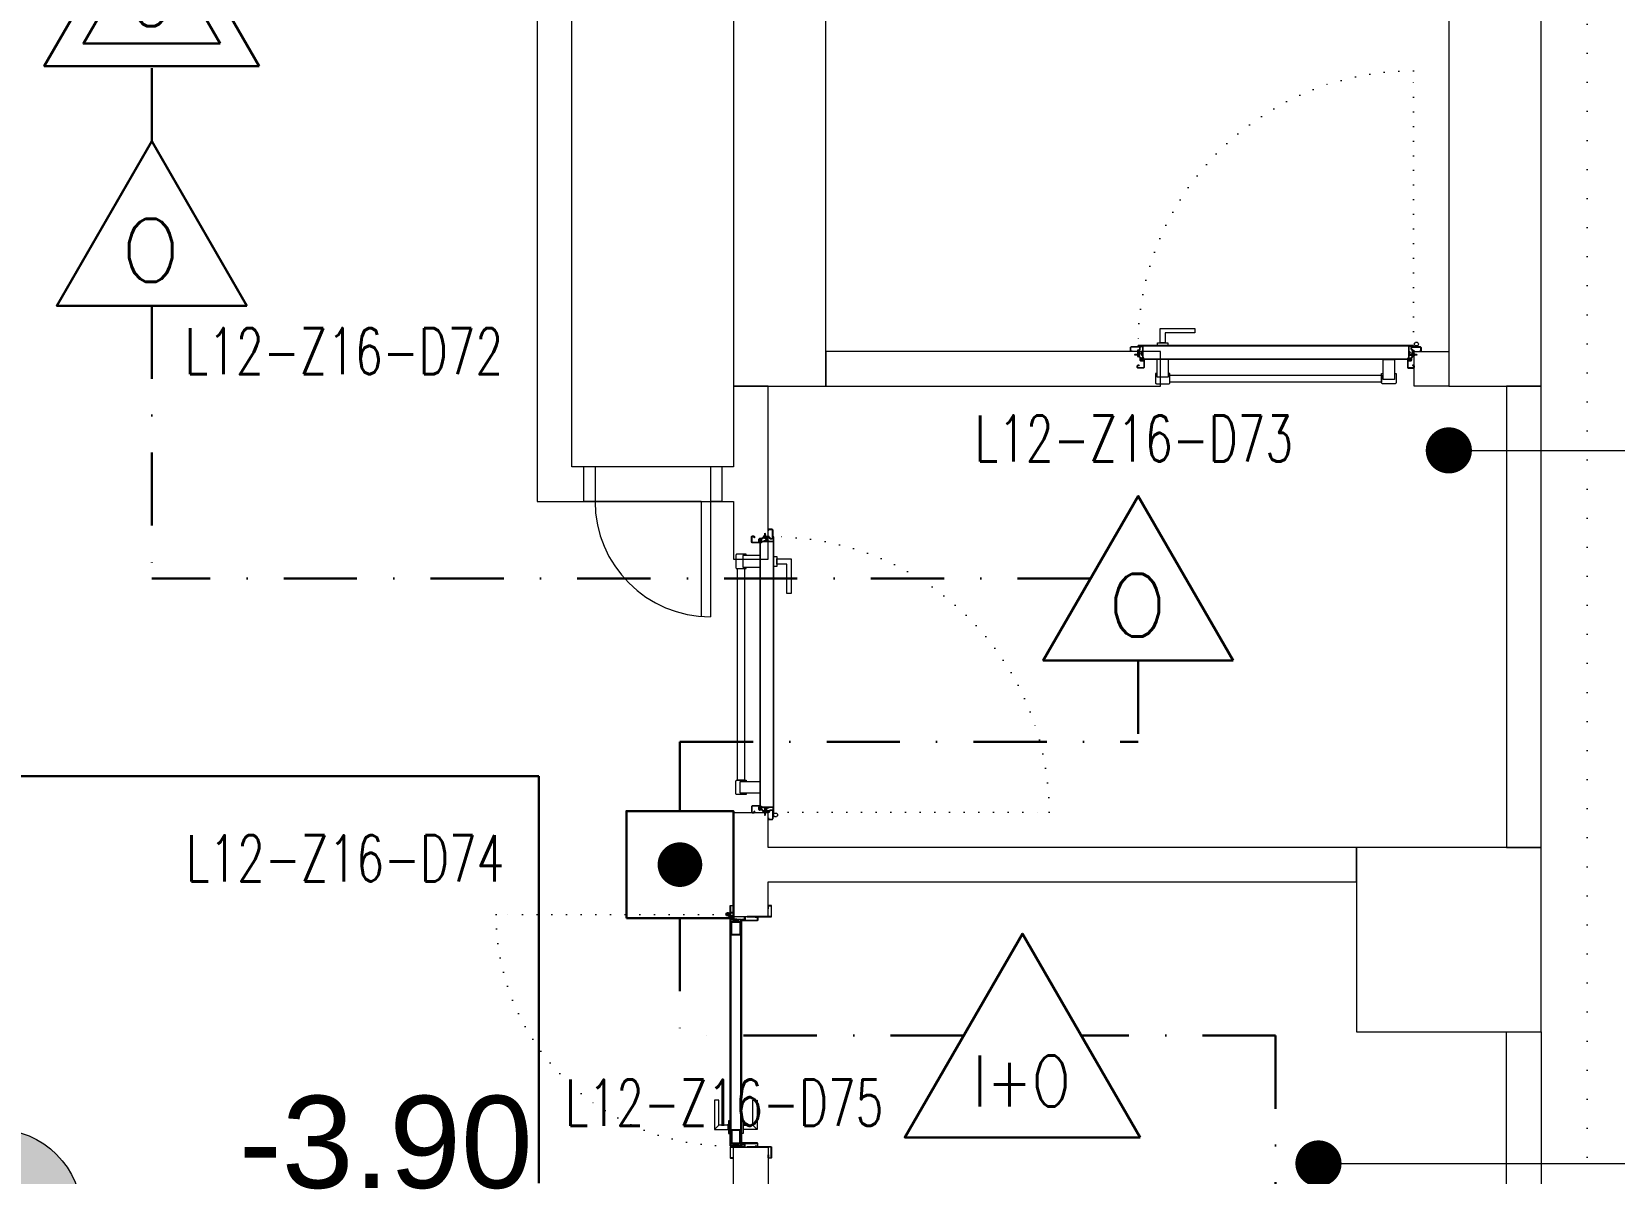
# Model space of a CAD drawing. Header units: metres. Extents: x -19121 to 152404, y -12107 to 29421.
# Drawn here: x 87786 to 88472, y 2339 to 2834 of the extents above; entities that cross this region are included whole.
import ezdxf
from ezdxf.enums import TextEntityAlignment as Align

# ---------------------------------------------------------------- set-up
doc = ezdxf.new("R2010")
doc.units = ezdxf.units.M
doc.header["$LTSCALE"] = 50
doc.header["$MEASUREMENT"] = 0
for name, pattern in [('DASHDOT', [25.4, 12.7, -6.35, 0, -6.35]), ('DOT2', [0.125, 0, -0.125]), ('HIDDEN', [0.375, 0.25, -0.125])]:
    doc.linetypes.add(name, pattern=pattern)
doc.layers.get('0').update_dxf_attribs({"color": 9, "lineweight": 9})
for name, color, linetype, lineweight in [('00', 9, 'Continuous', 9), ('01', 9, 'Continuous', 9), ('06B', 9, 'Continuous', 9), ('06D', 9, 'Continuous', 9), ('10', 9, 'Continuous', 9), ('14', 9, 'Continuous', 9), ('20', 9, 'DOT2', 9), ('21', 9, 'Continuous', 9), ('21_mahal200', 9, 'Continuous', 9), ('E-ASMA TAVAN DUMAN DEDEKTÖRÜ', 7, 'Continuous', 30), ('E-DEDEKTÖR NUMARALARI', 20, 'Continuous', 30), ('E-KABLO', 7, 'Continuous', 30), ('E-KOMBİNE DEDEKTÖR (ISI+OPTİK DUMAN)', 7, 'Continuous', 30), ('E-OPTİK DUMAN DEDEKTÖRÜ', 7, 'Continuous', 30), ('E-YANGIN İHBAR BUTONU', 7, 'Continuous', 30)]:
    doc.layers.add(name, color=color, linetype=linetype, lineweight=lineweight)
doc.styles.add('Arial', font='arial.ttf', dxfattribs={"height": 2.5})
doc.styles.add('E-YAZI', font='txttw.shx', dxfattribs={"height": 200})
doc.styles.add('MuuM_TEXT-ITALIC', font='ARIALNI.TTF')
doc.styles.add('MuuM_TEXT-STANDART', font='ARIALN.TTF')
doc.dimstyles.new('MuuM_DIM200', dxfattribs={"dimscale": 20, "dimtxt": 2, "dimasz": 1, "dimexe": 1, "dimexo": 1, "dimgap": 1, "dimtad": 1, "dimdec": 1, "dimrnd": 0.5, "dimdsep": 46, "dimtxsty": 'MuuM_TEXT-STANDART', "dimblk": 'ARCHTICK', "dimcen": 0, "dimdle": 0.15, "dimclrd": 256, "dimclre": 256, "dimclrt": 256, "dimadec": 0, "dimazin": 0, "dimtfac": 5, "dimtdec": 1, "dimtix": 1, "dimtmove": 2, "dimatfit": 3, "dimldrblk": 'DOT', "dimfxl": 3, "dimfxlon": 1, "dimtolj": 1, "dimlwd": -1, "dimlwe": -1, "dimarcsym": 0})

# ---------------------------------------------------------------- blocks, each defined once
blk = doc.blocks.new('100_OPTİK DUMAN DEDEKTÖRÜ 085')
at = {"layer": 'E-OPTİK DUMAN DEDEKTÖRÜ', "color": 4}
blk.add_lwpolyline([(2.059, 0), (0, 3.566), (-2.059, 0)], close=True, dxfattribs=at)
at = {"layer": 'E-OPTİK DUMAN DEDEKTÖRÜ', "color": 3, "style": 'E-YAZI'}
blk.add_text('O', height=1.36, dxfattribs=at).set_placement((-0.022, 1.201), align=Align.MIDDLE)
blk = doc.blocks.new('100_KOMBİNE DEDEKTÖR (ISI+OPTİK DUMAN) 085')
at = {"layer": 'E-KOMBİNE DEDEKTÖR (ISI+OPTİK DUMAN)', "color": 4}
blk.add_lwpolyline([(2.55, 0), (0, 4.416), (-2.55, 0)], close=True, dxfattribs=at)
at = {"layer": 'E-KOMBİNE DEDEKTÖR (ISI+OPTİK DUMAN)', "color": 3, "style": 'E-YAZI', "width": 0.8}
blk.add_text('I+O', height=1.1016, dxfattribs=at).set_placement((-0.018, 1.224), align=Align.MIDDLE)
blk = doc.blocks.new('100_YANGIN İHBAR BUTONU 085')
at = {"layer": 'E-YANGIN İHBAR BUTONU', "color": 4}
blk.add_lwpolyline([(-1.16, -1.16), (-1.16, 1.16), (1.16, 1.16), (1.16, -1.16)], close=True, dxfattribs=at)
at = {"layer": 'E-YANGIN İHBAR BUTONU', "color": 3, "const_width": 0.483}
blk.add_lwpolyline([(-0.242, 0, 1), (0.242, 0, 1)], format="xyb", close=True, dxfattribs=at)
blk = doc.blocks.new('100_ASMA TAVAN DUMAN DEDEKTÖRÜ 085')
at = {"layer": 'E-ASMA TAVAN DUMAN DEDEKTÖRÜ', "color": 4}
blk.add_lwpolyline([(2.33, 0), (0, 4.036), (-2.33, 0)], close=True, dxfattribs=at)
at = {"layer": 'E-ASMA TAVAN DUMAN DEDEKTÖRÜ', "color": 3}
blk.add_lwpolyline([(1.482, 0.49), (0, 3.057), (-1.482, 0.49)], close=True, dxfattribs=at)
at = {"layer": 'E-ASMA TAVAN DUMAN DEDEKTÖRÜ', "color": 3, "style": 'E-YAZI'}
blk.add_text('O', height=0.979, dxfattribs=at).set_placement((-0.016, 1.354), align=Align.MIDDLE)
blk = doc.blocks.new('p-kolon_80x80')
blk.add_lwpolyline([(-40, -40), (40, -40), (40, 40), (-40, 40)], close=True)
blk = doc.blocks.new('1.Bod.Ara.Sitatik Elk')
at = {"layer": '01'}
blk.add_lwpolyline([(4130, -5950), (4130, -5950), (4130, -5950), (4130, -5400), (4400, -5400), (4400, -5950), (4400, -5950), (4400, -5950), (4440, -5950), (4440, -5350), (4090, -5350), (4090, -5950), (4130, -5950)], dxfattribs=at)
blk.add_blockref('p-kolon_80x80', (4400, -6190), dxfattribs=at)
blk = doc.blocks.new('_ArchTick')
at = {"color": 0, "linetype": 'ByBlock', "const_width": 0.15}
blk.add_lwpolyline([(-0.5, -0.5), (0.5, 0.5)], dxfattribs=at)
blk = doc.blocks.new('_Dot')
at = {"color": 0, "linetype": 'ByBlock', "lineweight": -2}
blk.add_line((-0.5, 0), (-1, 0), dxfattribs=at)
at = {"color": 0, "linetype": 'ByBlock', "const_width": 0.5}
blk.add_lwpolyline([(-0.25, 0, 1), (0.25, 0, 1)], format="xyb", close=True, dxfattribs=at)
blk = doc.blocks.new('*U19')
at = {"ltscale": 15}
for p, q in [((-24.9, 0.9), (-25.7, 0)), ((-24.9, -0.9), (-25.7, 0)), ((-22.9, 1.5), (-24.9, 0.9)), ((-22.9, 1.5), (-22.9, -1.5)), ((-21.2, -2.7), (-18.1, 2.8)), ((-21, -2.7), (-17.9, 2.7)), ((-19.7, -2.7), (-16.6, 2.8)), ((-19.5, -2.7), (-16.4, 2.7)), ((-18.5, 1.5), (-18.3, 2)), ((-18.2, -2.7), (-15.1, 2.8)), ((-18, -2.7), (-14.9, 2.7)), ((-17, 1.5), (-16.8, 2)), ((-16.7, -2.7), (-13.6, 2.8)), ((-16.5, -2.7), (-13.4, 2.7)), ((-15.5, 1.5), (-15.3, 2)), ((-15.2, -2.7), (-12.1, 2.8)), ((-15, -2.7), (-11.9, 2.7)), ((-14, 1.5), (-13.8, 2)), ((-13.7, -2.7), (-10.6, 2.8)), ((-13.5, -2.7), (-10.4, 2.7)), ((-12.5, 1.5), (-12.3, 2)), ((-12.2, -2.7), (-9.1, 2.8)), ((-12, -2.7), (-8.9, 2.7)), ((-11, 1.5), (-10.8, 2)), ((-10.7, -2.7), (-7.6, 2.8)), ((-10.5, -2.7), (-7.4, 2.7)), ((-9.5, 1.5), (-9.3, 2)), ((-9.2, -2.7), (-6.1, 2.8)), ((-9, -2.7), (-5.9, 2.7)), ((-8, 1.5), (-7.8, 2)), ((-7.7, -2.7), (-4.6, 2.8)), ((-7.5, -2.7), (-4.4, 2.7)), ((-6.5, 1.5), (-6.3, 2)), ((-6.2, -2.7), (-3.1, 2.8)), ((-6, -2.7), (-2.9, 2.7)), ((-5, 1.5), (-4.8, 2)), ((-4.7, -2.7), (-1.6, 2.8)), ((-4.5, -2.7), (-1.4, 2.7)), ((-3.5, 1.5), (-3.3, 2)), ((-2, 1.5), (-1.8, 2)), ((-0.5, 4.2), (-1.5, 1.5)), ((0, 0.5), (-0.6, 0.5)), ((-24.9, -0.9), (-22.9, -1.5)), ((-8.6, -1.5), (-22.9, -1.5)), ((-21.2, -2.7), (-20.9, -1.5)), ((-20.3, -1.5), (-19.1, -1.5)), ((-19.7, -2.7), (-19.4, -1.5)), ((-18.8, -1.5), (-17.6, -1.5)), ((-18.2, -2.7), (-17.9, -1.5)), ((-17.3, -1.5), (-16.1, -1.5)), ((-16.7, -2.7), (-16.4, -1.5)), ((-15.8, -1.5), (-14.6, -1.5)), ((-15.2, -2.7), (-14.9, -1.5)), ((-14.3, -1.5), (-13.1, -1.5)), ((-13.7, -2.7), (-13.4, -1.5)), ((-12.8, -1.5), (-11.6, -1.5)), ((-12.2, -2.7), (-11.9, -1.5)), ((-11.3, -1.5), (-10.1, -1.5)), ((-10.7, -2.7), (-10.4, -1.5)), ((-9.8, -1.5), (-8.6, -1.5)), ((-9.2, -2.7), (-8.9, -1.5)), ((-8.3, -1.5), (-7.1, -1.5)), ((-7.7, -2.7), (-7.4, -1.5)), ((-6.8, -1.5), (-5.6, -1.5)), ((-6.2, -2.7), (-5.9, -1.5)), ((-5.3, -1.5), (-4.1, -1.5)), ((-4.7, -2.7), (-4.4, -1.5)), ((-3.8, -1.5), (-2.1, -1.5)), ((-0.5, -4.2), (-1.5, -1.5)), ((0, -0.5), (-0.6, -0.5))]:
    blk.add_line(p, q, dxfattribs=at)
for p, q in [((-6.9, 1.5), (-22.9, 1.5)), ((-17.4, 1.5), (-18.6, 1.5)), ((-15.9, 1.5), (-17.1, 1.5)), ((-14.4, 1.5), (-15.6, 1.5)), ((-12.9, 1.5), (-14.1, 1.5)), ((-11.4, 1.5), (-12.6, 1.5)), ((-9.9, 1.5), (-11.1, 1.5)), ((-8.4, 1.5), (-9.6, 1.5)), ((-6.9, 1.5), (-8.1, 1.5)), ((-5.4, 1.5), (-6.6, 1.5)), ((-3.9, 1.5), (-5.1, 1.5)), ((-2.4, 1.5), (-3.6, 1.5)), ((-1.5, 1.5), (-2.1, 1.5)), ((0, 0.5), (0, 4.1)), ((-1.5, -1.5), (-2.1, -1.5)), ((0, -0.5), (0, -4.1))]:
    blk.add_line(p, q)
for centre, radius, start, end in [((-26, 3.9), 3.92, 274.361, 322.10246), ((-26, -3.9), 3.92, 37.89754, 85.639), ((-18, 2.8), 0.0971, 330.32042, 150.32042), ((-16.5, 2.8), 0.0971, 330.32042, 150.32042), ((-15, 2.8), 0.0971, 330.32042, 150.32042), ((-13.5, 2.8), 0.0971, 330.32042, 150.32042), ((-12, 2.8), 0.0971, 330.32042, 150.32042), ((-10.5, 2.8), 0.0971, 330.32042, 150.32042), ((-9, 2.8), 0.0971, 330.32042, 150.32042), ((-7.5, 2.8), 0.0971, 330.32042, 150.32042), ((-6, 2.8), 0.0971, 330.32042, 150.32042), ((-4.5, 2.8), 0.0971, 330.32042, 150.32042), ((-3, 2.8), 0.0971, 330.32042, 150.32042), ((-1.5, 2.8), 0.0971, 330.32042, 150.32042), ((-0.6, 0), 0.486, 90, 270), ((-0.3, 4.1), 0.25, 0, 150.08641), ((-21.1, -2.7), 0.0971, 150.32042, 330.32042), ((-19.6, -2.7), 0.0971, 150.32042, 330.32042), ((-18.1, -2.7), 0.0971, 150.32042, 330.32042), ((-16.6, -2.7), 0.0971, 150.32042, 330.32042), ((-15.1, -2.7), 0.0971, 150.32042, 330.32042), ((-13.6, -2.7), 0.0971, 150.32042, 330.32042), ((-12.1, -2.7), 0.0971, 150.32042, 330.32042), ((-10.6, -2.7), 0.0971, 150.32042, 330.32042), ((-9.1, -2.7), 0.0971, 150.32042, 330.32042), ((-7.6, -2.7), 0.0971, 150.32042, 330.32042), ((-6.1, -2.7), 0.0971, 150.32042, 330.32042), ((-4.6, -2.7), 0.0971, 150.32042, 330.32042), ((-0.3, -4.1), 0.25, 209.91359, 0)]:
    blk.add_arc(centre, radius, start, end, dxfattribs=at)
blk = doc.blocks.new('conta')
at = {"ltscale": 10}
for p, q in [((-2649.88, 5344.46), (-2649.78, 5344.3)), ((-2649.87, 5345.53), (-2649.81, 5345.61)), ((-2649.78, 5344.3), (-2649.74, 5344.3)), ((-2649.72, 5345.4), (-2649.28, 5345.4)), ((-2649.25, 5345.41), (-2649.09, 5345.51)), ((-2648.97, 5344.05), (-2648.78, 5343.8)), ((-2648.87, 5344.09), (-2648.7, 5343.86)), ((-2648.83, 5344.87), (-2648.56, 5345.24)), ((-2648.77, 5345.12), (-2648.63, 5345.3)), ((-2648.71, 5343.79), (-2648.71, 5343.79)), ((-2648.56, 5345.31), (-2648.56, 5345.31))]:
    blk.add_line(p, q, dxfattribs=at)
for centre, radius, start, end in [((-2653.03, 5345), 3.19, 350.46739, 8.93723), ((-2649.87, 5344.47), 0.02, 170.46739, 213.74513), ((-2649.83, 5345.5), 0.05, 140.63452, 188.93723), ((-2649.74, 5345.58), 0.0696, 22.24275, 159.25804), ((-2650.94, 5345.01), 1.24, 340.33821, 16.77718), ((-2649.74, 5344.58), 0.03, 160.33821, 273.26661), ((-2649.72, 5345.37), 0.03, 90, 196.77718), ((-2649.56, 5341.55), 3.01, 80.43616, 93.26661), ((-2649.28, 5345.45), 0.05, 270, 303.00619), ((-2649.22, 5344.14), 0.231, 353.95711, 81.90038), ((-2649.08, 5345.49), 0.03, 4.79721, 123.00619), ((-2649.06, 5344.54), 0.03, 260.43616, 338.70659), ((-2650.22, 5344.99), 1.27, 338.70659, 23.04177), ((-2648.89, 5344.11), 0.1, 173.95711, 217.26527), ((-2649.01, 5345.57), 0.05, 18.79511, 42.1429), ((-2651.17, 5344.83), 2.33, 7.58966, 18.79511), ((-2658.2, 5345.19), 9.36, 353.68569, 357.8537), ((-2648.79, 5344.15), 0.1, 173.68569, 217.26527), ((-2648.81, 5345.15), 0.05, 187.58966, 322.73473), ((-2648.79, 5344.84), 0.05, 142.73473, 180.2669), ((-2648.74, 5343.83), 0.05, 217.26527, 307.26527), ((-2648.74, 5343.83), 0.05, 307.26527, 37.26527), ((-2648.59, 5345.27), 0.05, 52.73473, 142.73473), ((-2648.59, 5345.27), 0.05, 322.73473, 52.73473)]:
    blk.add_arc(centre, radius, start, end, dxfattribs=at)
for points, knots in [([(-2649.74, 5344.31), (-2649.74, 5344.34), (-2649.7, 5344.52), (-2649.59, 5344.33), (-2649.34, 5344.36), (-2649.23, 5344.37), (-2649.18, 5344.37)], [0, 0, 0, 0, 0.1008757, 0.3841126, 0.5436166, 0.6906785, 0.6906785, 0.6906785, 0.6906785]), ([(-2648.98, 5345.6), (-2649, 5345.63), (-2649.09, 5345.71), (-2649.23, 5345.44), (-2649.32, 5345.74), (-2649.39, 5345.46), (-2649.51, 5345.75), (-2649.59, 5345.5), (-2649.65, 5345.57), (-2649.68, 5345.61)], [0.0086373, 0.0086373, 0.0086373, 0.0086373, 0.1097304, 0.3133405, 0.4430081, 0.5658764, 0.7165186, 0.8527974, 0.9648495, 0.9648495, 0.9648495, 0.9648495])]:
    blk.add_open_spline(points, degree=3, knots=knots, dxfattribs=at)
blk = doc.blocks.new('p-yn_sackasa')
at = {"layer": '10', "linetype": 'Continuous'}
for p, q in [((0, 6.16), (0, 6.9)), ((0.01, 6.9), (0.01, 6.15)), ((0.14, 6.9), (0.14, 6.16)), ((0.15, 6.9), (0.15, 6.16)), ((2.69, 7.16), (0.26, 7.16)), ((2.69, 7.15), (0.26, 7.15)), ((2.69, 7.02), (0.26, 7.02)), ((0.26, 7.01), (2.69, 7.01)), ((2.8, 3.29), (2.8, 6.9)), ((2.81, 3.29), (2.81, 6.9)), ((2.94, 3.29), (2.94, 6.9)), ((2.95, 3.29), (2.95, 6.9)), ((-2.19, 0), (-2.19, -0.15)), ((0.26, 6.05), (0.76, 6.05)), ((0.75, 6.04), (0.26, 6.04)), ((0.26, 5.91), (0.75, 5.91)), ((0.76, 5.9), (0.26, 5.9)), ((0.67, -0.71), (0.67, 2.27)), ((0.69, -0.71), (0.69, 2.27)), ((0.75, 5.91), (0.75, 6.04)), ((0.76, 5.9), (0.76, 6.05)), ((0.81, -0.71), (0.81, 2.27)), ((0.83, -0.71), (0.83, 2.27)), ((0.92, 2.33), (0.95, 2.32)), ((0.93, 2.34), (0.95, 2.33)), ((1.01, 2.46), (0.99, 2.47)), ((0.99, 2.46), (1.01, 2.45)), ((1.11, 2.52), (1.11, 3.73)), ((1.12, 2.52), (1.12, 3.73)), ((1.25, 3.73), (1.25, 2.52)), ((1.26, 2.52), (1.26, 3.73)), ((1.37, 3.98), (2.49, 3.98)), ((2.49, 3.97), (1.37, 3.97)), ((1.37, 3.84), (2.49, 3.84)), ((2.49, 3.83), (1.37, 3.83)), ((2.6, 3.69), (2.5, 3.36)), ((2.51, 3.35), (2.61, 3.69)), ((2.73, 3.65), (2.63, 3.32)), ((2.74, 3.64), (2.64, 3.31)), ((-2.95, -0.25), (-2.95, -1.75)), ((-2.94, -1.75), (-2.94, -0.25)), ((-2.81, -0.25), (-2.81, -1.75)), ((-2.8, -0.25), (-2.8, -1.75)), ((-2.19, 0), (-2.7, 0)), ((-2.2, -0.01), (-2.7, -0.01)), ((-2.2, -0.14), (-2.7, -0.14)), ((-2.19, -0.15), (-2.7, -0.15)), ((1.01, -1.85), (-2.7, -1.85)), ((1.01, -1.86), (-2.7, -1.86)), ((-2.7, -1.99), (1.01, -1.99)), ((1.01, -2), (-2.7, -2)), ((-2.2, -0.14), (-2.2, -0.01)), ((0.92, -0.77), (0.95, -0.76)), ((0.93, -0.78), (0.95, -0.77)), ((0.99, -0.89), (1.01, -0.88)), ((1.01, -0.89), (0.99, -0.91)), ((1.11, -0.96), (1.11, -1.75)), ((1.12, -0.96), (1.12, -1.75)), ((1.25, -0.96), (1.25, -1.75)), ((1.26, -0.96), (1.26, -1.75))]:
    blk.add_line(p, q, dxfattribs=at)
for points in [[(0.15, 2.14), (0.67, 2.14), (0.67, -0.54), (0.15, -0.54)], [(0.15, 2.14), (0.41, 2.14), (0.41, -0.54), (0.15, -0.54)]]:
    blk.add_lwpolyline(points, close=True, dxfattribs=at)
for centre, radius, start, end in [((0.26, 6.9), 0.261, 90, 180), ((0.26, 6.9), 0.249, 90, 180), ((0.26, 6.9), 0.122, 90, 180), ((0.26, 6.9), 0.11, 90, 180), ((2.69, 6.9), 0.261, 0, 90), ((2.69, 6.9), 0.249, 0, 90), ((2.69, 6.9), 0.122, 0, 90), ((2.69, 6.9), 0.11, 0, 90), ((0.26, 6.16), 0.261, 180, 270), ((0.26, 6.16), 0.249, 181.34499, 271.35021), ((0.26, 6.16), 0.122, 180, 270), ((0.26, 6.16), 0.11, 180, 270), ((0.89, 2.27), 0.219, 63.21528, 180), ((0.89, 2.27), 0.206, 63.21689, 180), ((0.89, 2.27), 0.0801, 63.21502, 180), ((0.89, 2.27), 0.0674, 63.21445, 180), ((1.04, 2.52), 0.206, 243.2197, 0), ((1.04, 2.52), 0.219, 243.21479, 0), ((1.04, 2.52), 0.0801, 243.22028, 0), ((1.04, 2.52), 0.0674, 243.21287, 0), ((1.37, 3.73), 0.253, 90, 180), ((1.37, 3.73), 0.24, 90, 180), ((1.37, 3.73), 0.114, 90, 180), ((1.37, 3.73), 0.101, 90, 180), ((2.49, 3.72), 0.261, 342.86025, 90), ((2.49, 3.72), 0.249, 342.86129, 90), ((2.49, 3.72), 0.122, 342.86074, 90), ((2.49, 3.72), 0.11, 342.86215, 90), ((2.72, 3.29), 0.232, 162.8601, 0), ((2.72, 3.29), 0.219, 162.86127, 0), ((2.72, 3.29), 0.0927, 162.86053, 0), ((2.72, 3.29), 0.0801, 162.86241, 0), ((-2.7, -0.25), 0.253, 90, 180), ((-2.7, -1.75), 0.253, 180, 270), ((-2.7, -0.25), 0.24, 90, 180), ((-2.7, -1.75), 0.24, 180, 270), ((-2.7, -0.25), 0.114, 90, 180), ((-2.7, -1.75), 0.114, 180, 270), ((-2.7, -0.25), 0.101, 90, 180), ((-2.7, -1.75), 0.101, 180, 270), ((0.89, -0.71), 0.219, 180, 296.78496), ((0.89, -0.71), 0.206, 180, 296.78515), ((0.89, -0.71), 0.0801, 180, 296.78498), ((0.89, -0.71), 0.0674, 180, 180.52454), ((0.89, -0.71), 0.0674, 180, 296.78713), ((1.04, -0.96), 0.219, 0, 116.78545), ((1.04, -0.96), 0.206, 0, 116.78362), ((1.04, -0.96), 0.0801, 0, 116.78105), ((1.04, -0.96), 0.0674, 0, 116.78713), ((1.01, -1.75), 0.114, 270, 0), ((1.01, -1.75), 0.24, 270, 0), ((1.01, -1.75), 0.101, 270, 0), ((1.01, -1.75), 0.253, 270, 0)]:
    blk.add_arc(centre, radius, start, end, dxfattribs=at)
at = {"layer": '10', "xscale": 0.0842696629213483, "yscale": 0.0842696629213483, "zscale": 0.0842696629213483}
blk.add_blockref('*U19', (0.95, 1.35), dxfattribs=at)
at = {"layer": '14', "xscale": -0.7887640449438696, "yscale": 0.7887640449438696, "zscale": 0.7887640449438204, "rotation": 90}
blk.add_blockref('conta', (4217.78, -2086.42), dxfattribs=at)
blk = doc.blocks.new('*U372')
at = {"layer": '06D'}
for points in [[(8.5, 9.56), (7.87, 9.56), (7.87, 13.56, -0.414214), (8.25, 13.93), (13.75, 13.93, -0.414214), (14.12, 13.56), (14.12, 9.56), (13.5, 9.56)], [(111.5, 9.56), (112.12, 9.56), (112.12, 13.56, 0.414214), (111.75, 13.93), (106.25, 13.93, 0.414214), (105.87, 13.56), (105.87, 9.56), (106.5, 9.56)]]:
    blk.add_lwpolyline(points, format="xyb", dxfattribs=at)
for points in [[(8.5, 12.06), (13.5, 12.06), (13.5, 3.44), (8.5, 3.44)], [(14.12, 13.31), (105.87, 13.31), (105.87, 10.18), (14.12, 10.18)], [(111.5, 10.94), (106.5, 10.94), (106.5, 3.44), (111.5, 3.44)]]:
    blk.add_lwpolyline(points, close=True, dxfattribs=at)
for points in [[(110.12, -3.81), (110.12, -10.06), (95.12, -10.06), (95.12, -8.19), (107.87, -8.19), (107.87, -8.19), (107.87, -3.81), (110.12, -3.81)], [(111.2, -2.56), (111.2, -3.81), (106.8, -3.81), (106.8, -2.56), (111.2, -2.56)]]:
    blk.add_lwpolyline(points, dxfattribs=at)
at = {"layer": '10', "ltscale": 10}
for p, q in [((2, 1.51), (1, 1.51)), ((2, 1.31), (1, 1.31)), ((1, 0.91), (2, 0.26)), ((2, 0.26), (2, 1.76)), ((2, 1.76), (2.3, 1.76)), ((2, -0.17), (2, 0.26)), ((2.3, -2.19), (2.3, 3.34)), ((2.3, 1.76), (2.3, 0.26)), ((2.3, 0.26), (2.3, -0.17)), ((2.4, 3.44), (117.6, 3.44)), ((2.45, -2.29), (2.45, 3.24)), ((2.5, 3.29), (117.5, 3.29)), ((117.55, -2.29), (117.55, 3.24)), ((117.7, -2.19), (117.7, 3.34)), ((117.7, 1.76), (118, 1.76)), ((117.7, 1.33), (117.7, 1.76)), ((117.7, 1.76), (118, 1.76)), ((117.7, 1.33), (117.7, 1.76)), ((117.7, -0.17), (117.7, 1.33)), ((117.7, -0.17), (117.7, 1.33)), ((118, 1.76), (118, 1.33)), ((118, 1.76), (118, 1.33)), ((118, 1.33), (118, -0.17)), ((119, 0.68), (118, 1.33)), ((118, 1.33), (118, -0.17)), ((119, 0.68), (118, 1.33)), ((118, 0.28), (119, 0.28)), ((118, 0.28), (119, 0.28)), ((118, 0.08), (119, 0.08)), ((118, 0.08), (119, 0.08)), ((-1.6, -2.73), (-1.73, -2.62)), ((-1.6, -2.73), (-1.73, -2.62)), ((-1.22, -2.16), (-1.22, -2.29)), ((-1.22, -2.16), (-1.05, -2.16)), ((-1.22, -2.16), (-1.22, -2.29)), ((-1.22, -2.16), (-1.05, -2.16)), ((-1.05, -2), (-1.05, -2.43)), ((-1.05, -2), (-1.05, -2.43)), ((-0.84, -2), (-0.84, -2.43)), ((-0.84, -2), (-0.84, -2.43)), ((0.3, -2.46), (0.3, -2.34)), ((0.4, -2.24), (2.25, -2.24)), ((0.4, -2.56), (119.6, -2.56)), ((0.45, -2.41), (0.45, -2.39)), ((0.45, -2.39), (2.35, -2.39)), ((0.45, -2.41), (119.54, -2.41)), ((2.3, -0.17), (2, -0.17)), ((119.54, -2.39), (117.65, -2.39)), ((118, -0.17), (117.7, -0.17)), ((118, -0.17), (117.7, -0.17)), ((119.6, -2.24), (117.75, -2.24)), ((119.55, -2.41), (119.55, -2.39)), ((119.7, -2.46), (119.7, -2.34))]:
    blk.add_line(p, q, dxfattribs=at)
blk.add_circle((-0.95, -3.26), 0.843, dxfattribs=at)
blk.add_circle((-0.95, -3.26), 0.843, dxfattribs=at)
for centre, radius, start, end in [((2.4, 3.34), 0.1, 90, 180), ((2.5, 3.24), 0.05, 90, 180), ((117.56, 3.3), 0.141, 14.92708, 75.07292), ((-0.95, -3.26), 1.01, 105.71386, 140.5908), ((-0.95, -3.26), 1.01, 105.71386, 140.5908), ((-0.42, -2.26), 0.428, 142.37905, 203.64803), ((-0.42, -2.26), 0.428, 142.37905, 203.64803), ((-0.42, -2.26), 0.302, 119.96851, 254.44758), ((-0.42, -2.26), 0.302, 119.96851, 254.44758), ((0.4, -2.34), 0.1, 90, 180), ((0.4, -2.46), 0.1, 180, 270), ((0.45, -2.39), 0.005, 90, 180), ((0.45, -2.41), 0.005, 180, 270), ((2.25, -2.19), 0.05, 270, 0), ((2.35, -2.29), 0.1, 270, 0), ((117.65, -2.29), 0.1, 180, 270), ((117.75, -2.19), 0.05, 180, 270), ((119.54, -2.39), 0.005, 0, 90), ((119.54, -2.41), 0.005, 270, 360), ((119.6, -2.34), 0.1, 0, 90), ((119.6, -2.46), 0.1, 270, 0)]:
    blk.add_arc(centre, radius, start, end, dxfattribs=at)
at = {"layer": '20'}
blk.add_lwpolyline([(0.3, -2.4), (0.3, -121.8, 0.414214), (119.7, -2.4, -1)], format="xyb", dxfattribs=at)
blk.add_blockref('p-yn_sackasa', (0, 0))
at = {"xscale": -1}
blk.add_blockref('p-yn_sackasa', (120, 0), dxfattribs=at)
blk = doc.blocks.new('gr-p-barel kilitli kapı kolu')
at = {"flags": 128}
for points in [[(-0.9, 0.8), (-0.9, 4.9), (-11.7, 4.9), (-11.7, 6.7), (0.9, 6.7), (0.9, 0.8)], [(-0.8, 5), (0.8, 6.6)]]:
    blk.add_lwpolyline(points, dxfattribs=at)
blk.add_lwpolyline([(-2.75, 0), (-2.75, 0.7), (2.75, 0.7), (2.75, 0)])
blk.add_lwpolyline([(-1.3, 0.7), (1.3, 0.7), (1.3, 0.8), (-1.3, 0.8)], close=True)
blk = doc.blocks.new('prf-scr2')
at = {"linetype": 'DOT2', "ltscale": 10}
blk.add_line((0, 0.19), (0, -1.06), dxfattribs=at)
for p, q in [((0.09, -0.24), (-0.09, -0.2)), ((-0.09, -0.24), (0.09, -0.28)), ((0.09, -0.32), (-0.09, -0.28)), ((-0.09, -0.32), (0.09, -0.36)), ((0.09, -0.4), (-0.09, -0.36)), ((-0.09, -0.4), (0.09, -0.44)), ((0.09, -0.48), (-0.09, -0.44)), ((-0.09, -0.48), (0.09, -0.52)), ((0.09, -0.56), (-0.09, -0.52)), ((-0.09, -0.56), (0.09, -0.6)), ((0.09, -0.64), (-0.09, -0.6)), ((-0.09, -0.64), (0.09, -0.68)), ((0.09, -0.72), (-0.09, -0.68)), ((-0.09, -0.72), (0.09, -0.76)), ((0.06, -0.84), (-0.08, -0.76)), ((-0.07, -0.8), (0.06, -0.84)), ((0.09, -0.17), (0, -0.15)), ((0, -0.18), (0.09, -0.2))]:
    blk.add_line(p, q)
blk.add_lwpolyline([(0.23, 0), (-0.23, 0), (-0.23, -0.01), (-0.12, -0.14), (0.12, -0.14), (0.23, -0.01), (0.23, 0)], close=True)
for points in [[(0.23, -0.01), (-0.23, -0.01)], [(-0.09, -0.14), (-0.09, -0.2), (-0.12, -0.22), (-0.12, -0.23), (-0.09, -0.24), (-0.09, -0.28), (-0.12, -0.3), (-0.12, -0.31), (-0.09, -0.32), (-0.09, -0.36), (-0.12, -0.38), (-0.12, -0.39), (-0.09, -0.4), (-0.09, -0.44), (-0.12, -0.46), (-0.12, -0.46), (-0.09, -0.48), (-0.09, -0.52), (-0.12, -0.54), (-0.12, -0.54), (-0.09, -0.56), (-0.09, -0.6), (-0.12, -0.62), (-0.12, -0.62), (-0.09, -0.64), (-0.09, -0.68), (-0.12, -0.69), (-0.12, -0.7), (-0.09, -0.72), (-0.09, -0.73), (-0.08, -0.76), (-0.1, -0.77), (-0.1, -0.78), (-0.07, -0.8), (-0.01, -0.94), (0, -0.95), (0.01, -0.94), (0.08, -0.76), (0.09, -0.76), (0.12, -0.74), (0.12, -0.73), (0.09, -0.72), (0.09, -0.68), (0.12, -0.66), (0.12, -0.66), (0.09, -0.64), (0.09, -0.6), (0.12, -0.58), (0.12, -0.58), (0.09, -0.56), (0.09, -0.52), (0.12, -0.5), (0.12, -0.5), (0.09, -0.48), (0.09, -0.44), (0.12, -0.43), (0.12, -0.42), (0.09, -0.4), (0.09, -0.36), (0.12, -0.35), (0.12, -0.34), (0.09, -0.32), (0.09, -0.28), (0.12, -0.27), (0.12, -0.26), (0.09, -0.24), (0.09, -0.2), (0.12, -0.19), (0.12, -0.18), (0.09, -0.17), (0.09, -0.14)]]:
    blk.add_lwpolyline(points)
blk = doc.blocks.new('K-SAC-01')
at = {"layer": '10'}
for points in [[(-4.6, 16.2, -0.414214), (-4.5, 16.3), (-0.1, 16.3, -0.414214), (0, 16.2), (0, 5.9), (0.2, 5.9), (0.2, 16.2, 0.414214), (-0.1, 16.5), (-4.5, 16.5, 0.414214), (-4.8, 16.2), (-4.8, 15.3, 0.414214), (-4.5, 15), (-3.4, 15), (-3.4, 15.2), (-4.5, 15.2, -0.414214), (-4.6, 15.3)], [(104.6, 16.2, 0.414214), (104.5, 16.3), (100.1, 16.3, 0.414214), (100, 16.2), (100, 5.9), (99.8, 5.9), (99.8, 16.2, -0.414214), (100.1, 16.5), (104.5, 16.5, -0.414214), (104.8, 16.2), (104.8, 15.3, -0.414214), (104.5, 15), (103.4, 15), (103.4, 15.2), (104.5, 15.2, 0.414214), (104.6, 15.3)], [(0.2, 10.3, -0.414214), (0.5, 10.6), (1.5, 10.6, -0.414214), (1.8, 10.3), (1.8, 3.9, -0.414214), (1.5, 3.6, -0.414214), (1.2, 3.9), (1.2, 4.8), (0.2, 4.8), (0.2, -1.2, -0.414214), (-0.1, -1.5), (-4.5, -1.5, -0.414214), (-4.8, -1.2), (-4.8, -0.3, -0.414214), (-4.5, 0), (-3.4, 0), (-3.4, -0.2), (-4.5, -0.2, 0.414214), (-4.6, -0.3), (-4.6, -1.2, 0.414214), (-4.5, -1.3), (-0.1, -1.3, 0.414214), (0, -1.2), (0, 5), (1.4, 5), (1.4, 3.9, 0.414214), (1.5, 3.8, 0.414214), (1.6, 3.9), (1.6, 10.3, 0.414214), (1.5, 10.4), (0.5, 10.4, 0.414214), (0.4, 10.3), (0.4, 9.4), (0.2, 9.4)], [(99.8, 10.3, 0.414214), (99.5, 10.6), (98.5, 10.6, 0.414214), (98.2, 10.3), (98.2, 3.9, 0.414214), (98.5, 3.6, 0.414214), (98.8, 3.9), (98.8, 4.8), (99.8, 4.8), (99.8, -1.2, 0.414214), (100.1, -1.5), (104.5, -1.5, 0.414214), (104.8, -1.2), (104.8, -0.3, 0.414214), (104.5, 0), (103.4, 0), (103.4, -0.2), (104.5, -0.2, -0.414214), (104.6, -0.3), (104.6, -1.2, -0.414214), (104.5, -1.3), (100.1, -1.3, -0.414214), (100, -1.2), (100, 5), (98.6, 5), (98.6, 3.9, -0.414214), (98.5, 3.8, -0.414214), (98.4, 3.9), (98.4, 10.3, -0.414214), (98.5, 10.4), (99.5, 10.4, -0.414214), (99.6, 10.3), (99.6, 9.4), (99.8, 9.4)], [(-0.38, -2.01), (1, -1.37), (1, 1.5), (1.2, 1.5), (1.2, -1.5), (-0.27, -2.18, -14.796002)]]:
    blk.add_lwpolyline(points, format="xyb", close=True, dxfattribs=at)
for points in [[(98.8, 0.15), (98.8, 2.15), (99.1, 2.15), (99.1, 3.19), (1.5, 3.19), (1.5, 2.15), (1.8, 2.15), (1.8, 0.15), (1.5, 0.15), (1.5, 1.85), (1.2, 1.85), (1.2, 3.49), (99.4, 3.49), (99.4, 1.85), (99.1, 1.85), (99.1, 0.15)], [(98.8, 2.15), (98.8, 0.15), (99.4, 0.15), (99.4, -1.5), (1.2, -1.5), (1.2, 0.15), (1.8, 0.15), (1.8, 2.15), (2.1, 2.15), (2.1, -0.15), (1.5, -0.15), (1.5, -1.2), (99.1, -1.2), (99.1, -0.15), (98.5, -0.15), (98.5, 2.15), (98.8, 2.15)]]:
    blk.add_lwpolyline(points, dxfattribs=at)
for points in [[(2.1, 3), (8.1, 3), (8.1, -1), (2.1, -1)], [(2.4, 2.7), (7.8, 2.7), (7.8, -0.7), (2.4, -0.7)], [(98.5, 3), (92.5, 3), (92.5, -1), (98.5, -1)], [(98.2, 2.7), (92.8, 2.7), (92.8, -0.7), (98.2, -0.7)]]:
    blk.add_lwpolyline(points, close=True, dxfattribs=at)
blk.add_circle((-0.95, -2.5), 0.55, dxfattribs=at)
at = {"layer": '20', "linetype": 'HIDDEN'}
for points in [[(-0.2, -1.3), (-0.2, 0), (-1.7, 0), (-1.7, -1.3)], [(-0.4, -1.99), (-0.4, -0.2), (-1.5, -0.2), (-1.5, -1.99)]]:
    blk.add_lwpolyline(points, dxfattribs=at)
at = {"layer": '20'}
blk.add_lwpolyline([(-0.95, -2.5), (-0.95, -102.85)], dxfattribs=at)
blk.add_arc((-0.95, -2.5), 100.35, 270, 1.51314, dxfattribs=at)
at = {"layer": '06B'}
blk.add_blockref('gr-p-barel kilitli kapı kolu', (91.4, 3.51), dxfattribs=at)
at = {"layer": '06B', "xscale": -1, "rotation": 180}
blk.add_blockref('gr-p-barel kilitli kapı kolu', (91.4, -1.51), dxfattribs=at)
at = {"layer": '10', "xscale": -1, "rotation": 90}
blk.add_blockref('prf-scr2', (1.5, 1), dxfattribs=at)
at = {"layer": '10', "rotation": 270}
blk.add_blockref('prf-scr2', (99.1, 1.22), dxfattribs=at)
blk = doc.blocks.new('0_elevationtarget-p-bk')
h = blk.add_hatch(color=250)
h.paths.add_polyline_path([(1.875, 0, 0.414214), (0, 1.875), (0, 0)])
h.paths.add_polyline_path([(0, 0), (-1.875, 0, 0.414214), (0, -1.875)])
blk.add_line((0, -2.625), (0, 2.625))
blk.add_lwpolyline([(12.453, 0), (-3, 0)])
blk.add_circle((0, 0), 1.875)
at = {"style": 'Arial'}
blk.add_attdef('BITMISKOT', text='', height=2, dxfattribs=at).set_placement((4.5, 0), align=Align.BOTTOM_LEFT)
at = {"style": 'MuuM_TEXT-ITALIC'}
blk.add_attdef('FINISHINGFLOORLEVEL', text='', height=2, dxfattribs=at).set_placement((4.5, -0.592), align=Align.TOP_LEFT)
blk = doc.blocks.new('ttttttttttttt')
for points in [[(3983.49, -30733.6), (3983.49, -30748.6)], [(3988.49, -30733.6), (3983.49, -30733.6)], [(3988.49, -30733.6), (3988.49, -30748.6)], [(4043.49, -30733.6), (4038.49, -30733.6)], [(4038.49, -30733.6), (4038.49, -30748.6)], [(4043.49, -30733.6), (4043.49, -30748.6)], [(3988.49, -30748.6), (3983.49, -30748.6)], [(4034.49, -30748.6), (3988.49, -30748.6)], [(4034.49, -30748.6), (4034.49, -30798.6)], [(4034.49, -30748.6), (4038.49, -30748.6)], [(4043.49, -30748.6), (4038.49, -30748.6)], [(4038.49, -30748.6), (4038.49, -30798.6)]]:
    blk.add_lwpolyline(points)
blk.add_arc((4038.49, -30748.6), 50, 180, 270)
blk = doc.blocks.new('1.Bod.Ara.Mimari Elk')
at = {"layer": '00'}
for points in [[(4005, -5985), (4005, -5985), (4005, -6000), (4090, -6000), (4090, -6025), (4105, -6025), (4105, -5950), (4090, -5950), (4090, -5985), (4020, -5985), (4020, -5600)], [(4005, -5595), (4005, -5985)], [(4090, -6165), (4090, -6175.26)], [(4425, -6950), (4425, -6705), (4200, -6705), (4200, -6715), (4185, -6715), (4185, -6680), (4200, -6680), (4200, -6690), (4425, -6690), (4425, -6360), (4200, -6360), (4200, -6370), (4185, -6370), (4185, -6360), (4090, -6360), (4090, -6280), (4105, -6280), (4105, -6345), (4425, -6345), (4425, -6230), (4440, -6230), (4440, -6950)]]:
    blk.add_lwpolyline(points, dxfattribs=at)
for points in [[(4130, -5950), (4275, -5950), (4275, -5935), (4130, -5935), (4130, -5950), (4130, -5950)], [(4385, -5935), (4400, -5935), (4400, -5950), (4385, -5950)], [(4440, -6150), (4440, -5950), (4425, -5950), (4425, -6150)], [(4090, -6180), (4105, -6180), (4105, -6165), (4235, -6165), (4235, -6165), (4250.06, -6165), (4250.06, -6165), (4360, -6165), (4360, -6150), (4105, -6150), (4105, -6135), (4090, -6135)]]:
    blk.add_lwpolyline(points, close=True, dxfattribs=at)
at = {"layer": '20', "ltscale": 2}
blk.add_line((4460, -6990), (4460, -5330), dxfattribs=at)
blk.add_blockref('ttttttttttttt', (41.51, 24748.6))
at = {"rotation": 270}
blk.add_blockref('K-SAC-01', (4090, -6180), dxfattribs=at)
at = {"layer": '10'}
for p, rotation in [((4385, -5935), 180), ((4105, -6135), 90)]:
    blk.add_blockref('*U372', p, dxfattribs=dict(at, rotation=rotation))
at = {"layer": '21', "xscale": 20, "yscale": 20, "zscale": 20}
blk.add_blockref('0_elevationtarget-p-bk', (3770.13, -6309.73), dxfattribs=at).add_auto_attribs({'BITMISKOT': ' -3.90', 'FINISHINGFLOORLEVEL': ' -4.00'})
at = {"layer": '21_mahal200'}
for points in [[(4400, -5977.86), (4543.02, -5977.86)], [(4343.51, -6287.09), (4543.02, -6287.09)]]:
    blk.add_leader(points, dimstyle='MuuM_DIM200', override={"dimasz": 1, "dimfxl": 10}, dxfattribs=at)

msp = doc.modelspace()

# ---------------------------------------------------------------- linework, layer by layer
at = {"layer": 'E-KABLO', "color": 6, "linetype": 'DASHDOT', "ltscale": 0.05}
for p, q in [((87837.93, 2786.2), (87837.93, 2818.78)), ((87837.93, 2714.89), (87837.93, 2596.65)), ((88244.85, 2596.65), (87837.93, 2596.65)), ((88265.43, 2560.99), (88265.43, 2525.7)), ((88066.8, 2495.7), (88066.8, 2525.7)), ((88066.8, 2525.7), (88265.43, 2525.7)), ((88066.8, 2449.31), (88066.8, 2398.36)), ((88189.73, 2398.36), (88066.8, 2398.36)), ((88324.93, 2398.36), (88240.72, 2398.36)), ((88324.93, 2398.36), (88324.93, 2310))]:
    msp.add_line(p, q, dxfattribs=at)
at = {"layer": 'E-KABLO', "color": 5, "linetype": 'Continuous', "ltscale": 0.05}
for p, q in [((88005.72, 2510.84), (87756.59, 2510.84)), ((88005.72, 2334.32), (88005.72, 2510.84))]:
    msp.add_line(p, q, dxfattribs=at)

# ---------------------------------------------------------------- block references
for name in ['1.Bod.Ara.Mimari Elk', '1.Bod.Ara.Sitatik Elk']:
    msp.add_blockref(name, (84000, 8630))
at = {"layer": 'E-ASMA TAVAN DUMAN DEDEKTÖRÜ', "xscale": 20, "yscale": 20, "zscale": 20}
msp.add_blockref('100_ASMA TAVAN DUMAN DEDEKTÖRÜ 085', (87837.93, 2818.78), dxfattribs=at)
at = {"layer": 'E-KOMBİNE DEDEKTÖR (ISI+OPTİK DUMAN)', "xscale": 20, "yscale": 20, "zscale": 20}
msp.add_blockref('100_KOMBİNE DEDEKTÖR (ISI+OPTİK DUMAN) 085', (88215.23, 2354.2), dxfattribs=at)
at = {"layer": 'E-OPTİK DUMAN DEDEKTÖRÜ', "xscale": 20, "yscale": 20, "zscale": 20}
for p in [(87837.93, 2714.89), (88265.43, 2560.99)]:
    msp.add_blockref('100_OPTİK DUMAN DEDEKTÖRÜ 085', p, dxfattribs=at)
at = {"layer": 'E-YANGIN İHBAR BUTONU', "xscale": 20, "yscale": 20, "zscale": 20}
msp.add_blockref('100_YANGIN İHBAR BUTONU 085', (88066.8, 2472.5), dxfattribs=at)

# ---------------------------------------------------------------- texts
at = {"layer": 'E-DEDEKTÖR NUMARALARI', "style": 'E-YAZI', "width": 0.7}
for s, p in [('L12-Z16-D72', (87852.17, 2685.16)), ('L12-Z16-D73', (88194.48, 2647.31)), ('L12-Z16-D74', (87852.71, 2465.26)), ('L12-Z16-D75', (88016.96, 2359.26))]:
    msp.add_text(s, height=20, dxfattribs=at).set_placement(p)

doc.saveas('drawing.dxf')
